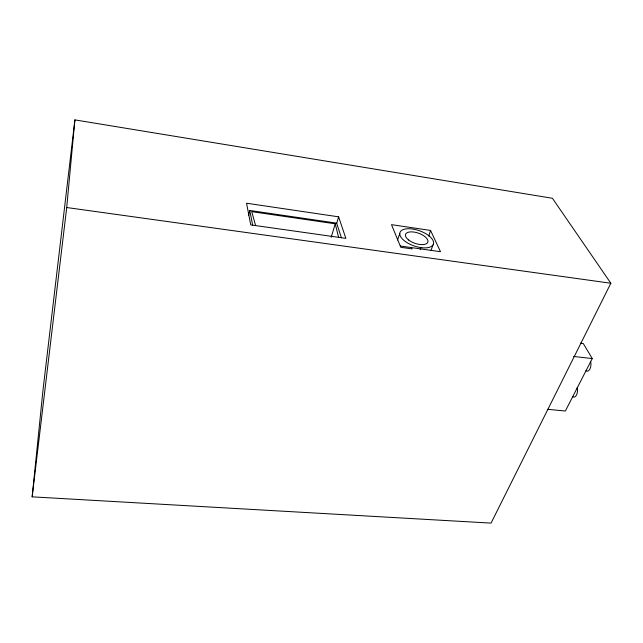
<?xml version="1.0" encoding="UTF-8"?>
<svg xmlns="http://www.w3.org/2000/svg" width="643" height="643" viewBox="0 0 643 643"><rect width="100%" height="100%" fill="white"/><g stroke="black" fill="none" stroke-linecap="round" stroke-linejoin="round"><path stroke-width="0.96" d="M32.15 496.846L66.711 207.528L74.893 119.887L552.425 198.285L610.85 283.241L491.059 523.113L32.15 496.846L42.968 390.317L74.893 119.887M248.608 215.349L249.773 210.478L336.627 223.137L341.409 237.773M336.739 223.266L338.628 216.836L246.55 203.22L250.746 224.897L345.862 238.36L338.628 216.836M331.209 237.275L335.228 223.804L251.734 211.651L255.625 225.629M428.752 236.142L430.553 230.427L391.491 224.656L400.806 247.314L412.091 248.905L411.52 247.611L400.251 246.02M397.551 240L399.777 233.489M420.192 249.46L420.86 247.595M430.979 250.448L433.02 244.903A17.691 8.054 19.2 0 0 412.364 229.004A17.691 8.054 19.2 0 0 404.688 241.021A17.691 8.054 19.2 0 0 433.02 244.903M580.34 343.193L583.289 343.539L592.267 358.561L565.358 411.006L547.539 409.31M573.652 356.455L592.267 358.561M66.711 207.528L610.85 283.241M411.52 247.611L440.495 251.71L430.553 230.427M335.228 223.804L338.58 237.315M249.773 210.478L252.651 225.154M590.587 361.607A6.044 3.215 -83.7 0 1 589.92 368.953A6.044 3.215 -83.7 0 1 585.95 370.657M577.133 387.833A5.932 3.094 -84.8 0 1 576.474 395.043A5.932 3.094 -84.8 0 1 572.664 396.538M408.667 240.024A11.791 5.369 19.2 0 0 427.579 242.66A11.791 5.369 19.2 0 0 413.875 232.051A11.791 5.369 19.2 0 0 408.667 240.024"/></g></svg>
